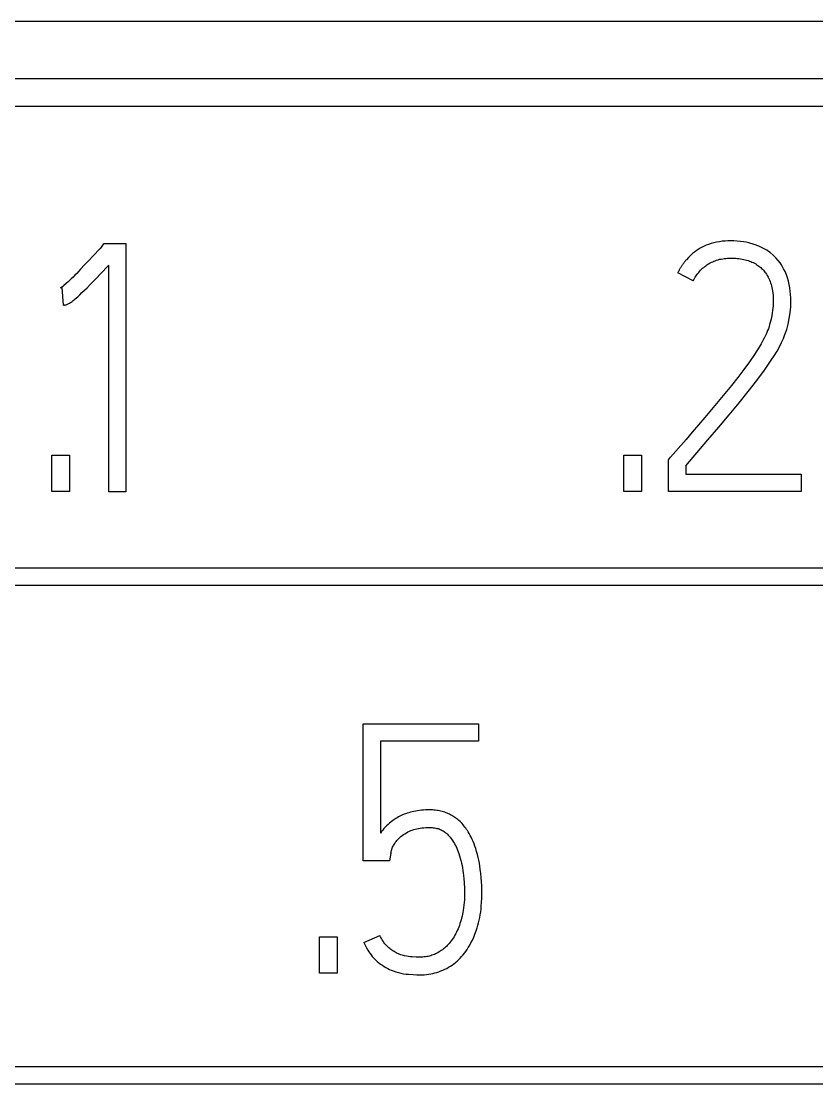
# Model space of a CAD drawing. Extents: x 867151 to 1787449, y -2071112 to -1028603.
# Drawn here: x 871238.51 to 871243.61, y -1032640.6 to -1032633.78 of the extents above; entities that cross this region are included whole.
import ezdxf

# ---------------------------------------------------------------- set-up
doc = ezdxf.new("R2010")
doc.units = 0
doc.header["$LTSCALE"] = 4
doc.header["$MEASUREMENT"] = 0
doc.layers.get('0').update_dxf_attribs({"linetype": 'CONTINUOUS'})
doc.layers.add('20000_FRONT_O', color=7, linetype='CONTINUOUS')

# ---------------------------------------------------------------- blocks, each defined once
blk = doc.blocks.new('A$C36C17930')
at = {"layer": '20000_FRONT_O', "color": 7, "linetype": 'Continuous'}
for p, q in [((9.2911, 73.6484), (37.7111, 73.6484)), ((9.2911, 73.2813), (37.7111, 73.2813)), ((37.0011, 73.1004), (8.0012, 73.1004)), ((25.5833, 72.2038), (25.5699, 72.1888)), ((25.5833, 72.2038), (25.5988, 72.2215)), ((25.5988, 72.2215), (25.7386, 72.2215)), ((25.7386, 72.2215), (25.7386, 70.6282)), ((29.4481, 72.205), (29.4349, 72.1984)), ((29.4616, 72.211), (29.4481, 72.205)), ((29.4754, 72.2163), (29.4616, 72.211)), ((29.4925, 72.222), (29.4754, 72.2163)), ((29.5099, 72.2268), (29.4925, 72.222)), ((29.5276, 72.2308), (29.5099, 72.2268)), ((29.5454, 72.2339), (29.5276, 72.2308)), ((29.5634, 72.2363), (29.5454, 72.2339)), ((29.5815, 72.2379), (29.5634, 72.2363)), ((29.5996, 72.2389), (29.5815, 72.2379)), ((29.6176, 72.2393), (29.5996, 72.2389)), ((29.639, 72.2389), (29.6176, 72.2393)), ((29.6603, 72.2378), (29.639, 72.2389)), ((29.68, 72.236), (29.6603, 72.2378)), ((29.6995, 72.2333), (29.68, 72.236)), ((29.7175, 72.2301), (29.6995, 72.2333)), ((29.7353, 72.2259), (29.7175, 72.2301)), ((29.7679, 72.2163), (29.7353, 72.2259)), ((29.7979, 72.2052), (29.7679, 72.2163)), ((29.8251, 72.1927), (29.7979, 72.2052)), ((25.529, 72.1441), (25.5011, 72.1139)), ((25.5699, 72.1888), (25.529, 72.1441)), ((29.3622, 72.1475), (29.3474, 72.1334)), ((29.3734, 72.1573), (29.3622, 72.1475)), ((29.385, 72.1665), (29.3734, 72.1573)), ((29.397, 72.1753), (29.385, 72.1665)), ((29.4093, 72.1835), (29.397, 72.1753)), ((29.4219, 72.1913), (29.4093, 72.1835)), ((29.4349, 72.1984), (29.4219, 72.1913)), ((29.8497, 72.1787), (29.8251, 72.1927)), ((29.8608, 72.1714), (29.8497, 72.1787)), ((29.8715, 72.1636), (29.8608, 72.1714)), ((29.8906, 72.1472), (29.8715, 72.1636)), ((29.9074, 72.1303), (29.8906, 72.1472)), ((25.4736, 72.0844), (25.4474, 72.0567)), ((25.5011, 72.1139), (25.4736, 72.0844)), ((25.5738, 72.0263), (25.6276, 72.0839)), ((25.6276, 70.6282), (25.6276, 72.0839)), ((29.2956, 72.0664), (29.2937, 72.0631)), ((29.2975, 72.0696), (29.2956, 72.0664)), ((29.2995, 72.0728), (29.2975, 72.0696)), ((29.3016, 72.076), (29.2995, 72.0728)), ((29.3036, 72.0792), (29.3016, 72.076)), ((29.3057, 72.0823), (29.3036, 72.0792)), ((29.3078, 72.0855), (29.3057, 72.0823)), ((29.31, 72.0886), (29.3078, 72.0855)), ((29.3122, 72.0917), (29.31, 72.0886)), ((29.3144, 72.0947), (29.3122, 72.0917)), ((29.3167, 72.0978), (29.3144, 72.0947)), ((29.319, 72.1008), (29.3167, 72.0978)), ((29.3213, 72.1038), (29.319, 72.1008)), ((29.3237, 72.1067), (29.3213, 72.1038)), ((29.3261, 72.1097), (29.3237, 72.1067)), ((29.3285, 72.1126), (29.3261, 72.1097)), ((29.331, 72.1155), (29.3285, 72.1126)), ((29.3335, 72.1183), (29.331, 72.1155)), ((29.3474, 72.1334), (29.3335, 72.1183)), ((29.4381, 72.0632), (29.4446, 72.0689)), ((29.4446, 72.0689), (29.4513, 72.0743)), ((29.4513, 72.0743), (29.4581, 72.0796)), ((29.4581, 72.0796), (29.4651, 72.0845)), ((29.4651, 72.0845), (29.4722, 72.0893)), ((29.4722, 72.0893), (29.4795, 72.0938)), ((29.4795, 72.0938), (29.487, 72.098)), ((29.487, 72.098), (29.4945, 72.1019)), ((29.4945, 72.1019), (29.5023, 72.1056)), ((29.5023, 72.1056), (29.5101, 72.109)), ((29.5101, 72.109), (29.518, 72.112)), ((29.518, 72.112), (29.5276, 72.1153)), ((29.5276, 72.1153), (29.5373, 72.1181)), ((29.5373, 72.1181), (29.5471, 72.1206)), ((29.5471, 72.1206), (29.557, 72.1226)), ((29.557, 72.1226), (29.567, 72.1244)), ((29.567, 72.1244), (29.577, 72.1257)), ((29.577, 72.1257), (29.5872, 72.1268)), ((29.5872, 72.1268), (29.5973, 72.1276)), ((29.5973, 72.1276), (29.6075, 72.1281)), ((29.6075, 72.1281), (29.6176, 72.1283)), ((29.6176, 72.1283), (29.6282, 72.1283)), ((29.6282, 72.1283), (29.6388, 72.128)), ((29.6388, 72.128), (29.6493, 72.1275)), ((29.6493, 72.1275), (29.6598, 72.1266)), ((29.6598, 72.1266), (29.6703, 72.1255)), ((29.6703, 72.1255), (29.6807, 72.124)), ((29.6807, 72.124), (29.691, 72.1222)), ((29.691, 72.1222), (29.7013, 72.1201)), ((29.7013, 72.1201), (29.7116, 72.1177)), ((29.7116, 72.1177), (29.7203, 72.1153)), ((29.7203, 72.1153), (29.729, 72.1127)), ((29.729, 72.1127), (29.7376, 72.1098)), ((29.7376, 72.1098), (29.7461, 72.1066)), ((29.7461, 72.1066), (29.7544, 72.1031)), ((29.7544, 72.1031), (29.7627, 72.0992)), ((29.7627, 72.0992), (29.7707, 72.0951)), ((29.7707, 72.0951), (29.7786, 72.0907)), ((29.7786, 72.0907), (29.7863, 72.0859)), ((29.7863, 72.0859), (29.7927, 72.0816)), ((29.7927, 72.0816), (29.7989, 72.077)), ((29.7989, 72.077), (29.805, 72.0722)), ((29.805, 72.0722), (29.8108, 72.0672)), ((29.8108, 72.0672), (29.8165, 72.0619)), ((29.9222, 72.1136), (29.9074, 72.1303)), ((29.935, 72.0972), (29.9222, 72.1136)), ((29.9431, 72.0854), (29.935, 72.0972)), ((29.9507, 72.0732), (29.9431, 72.0854)), ((29.9577, 72.0606), (29.9507, 72.0732)), ((25.3988, 72.0069), (25.388, 71.9963)), ((25.4106, 72.0187), (25.3988, 72.0069)), ((25.4224, 72.0307), (25.4106, 72.0187)), ((25.4474, 72.0567), (25.4224, 72.0307)), ((25.5275, 71.9779), (25.5507, 72.0021)), ((25.5507, 72.0021), (25.5738, 72.0263)), ((29.2797, 72.0363), (29.2781, 72.0329)), ((29.378, 71.9818), (29.2781, 72.0329)), ((29.2813, 72.0397), (29.2797, 72.0363)), ((29.283, 72.0431), (29.2813, 72.0397)), ((29.2846, 72.0465), (29.283, 72.0431)), ((29.2864, 72.0499), (29.2846, 72.0465)), ((29.2881, 72.0532), (29.2864, 72.0499)), ((29.2899, 72.0565), (29.2881, 72.0532)), ((29.2918, 72.0598), (29.2899, 72.0565)), ((29.2937, 72.0631), (29.2918, 72.0598)), ((29.382, 71.9901), (29.3863, 71.9982)), ((29.3863, 71.9982), (29.391, 72.0062)), ((29.391, 72.0062), (29.3959, 72.014)), ((29.3959, 72.014), (29.4012, 72.0216)), ((29.4012, 72.0216), (29.4067, 72.0291)), ((29.4067, 72.0291), (29.4125, 72.0363)), ((29.4125, 72.0363), (29.4185, 72.0434)), ((29.4185, 72.0434), (29.4248, 72.0502)), ((29.4248, 72.0502), (29.4314, 72.0568)), ((29.4314, 72.0568), (29.4381, 72.0632)), ((29.8165, 72.0619), (29.822, 72.0565)), ((29.822, 72.0565), (29.8273, 72.0509)), ((29.8273, 72.0509), (29.8323, 72.045)), ((29.8323, 72.045), (29.8372, 72.039)), ((29.8372, 72.039), (29.8418, 72.0329)), ((29.8418, 72.0329), (29.8475, 72.0245)), ((29.8475, 72.0245), (29.8529, 72.0158)), ((29.8529, 72.0158), (29.8578, 72.0069)), ((29.8578, 72.0069), (29.8624, 71.9978)), ((29.9672, 72.0415), (29.9577, 72.0606)), ((29.9754, 72.0218), (29.9672, 72.0415)), ((29.9824, 72.0015), (29.9754, 72.0218)), ((29.9882, 71.9807), (29.9824, 72.0015)), ((25.3303, 71.9397), (25.317, 71.9352)), ((25.3217, 71.9384), (25.317, 71.9352)), ((25.3263, 71.9418), (25.3217, 71.9384)), ((25.3331, 71.947), (25.3263, 71.9418)), ((25.3369, 71.8265), (25.3303, 71.9397)), ((25.3396, 71.9525), (25.3331, 71.947)), ((25.3569, 71.9674), (25.3396, 71.9525)), ((25.367, 71.9765), (25.3569, 71.9674)), ((25.377, 71.9858), (25.367, 71.9765)), ((25.388, 71.9963), (25.377, 71.9858)), ((25.4728, 71.9226), (25.4889, 71.9386)), ((25.4889, 71.9386), (25.5083, 71.9582)), ((25.5083, 71.9582), (25.5275, 71.9779)), ((29.378, 71.9818), (29.382, 71.9901)), ((29.8624, 71.9978), (29.8666, 71.9885)), ((29.8666, 71.9885), (29.8704, 71.9791)), ((29.8704, 71.9791), (29.8738, 71.9694)), ((29.8738, 71.9694), (29.8768, 71.9596)), ((29.8768, 71.9596), (29.8795, 71.9497)), ((29.8795, 71.9497), (29.8819, 71.9395)), ((29.8819, 71.9395), (29.8839, 71.9293)), ((29.993, 71.9597), (29.9882, 71.9807)), ((29.9969, 71.9384), (29.993, 71.9597)), ((29.9999, 71.9172), (29.9969, 71.9384)), ((25.4057, 71.8609), (25.4135, 71.8674)), ((25.4135, 71.8674), (25.4212, 71.8741)), ((25.4212, 71.8741), (25.4288, 71.8809)), ((25.4288, 71.8809), (25.4427, 71.8937)), ((25.4427, 71.8937), (25.4565, 71.9068)), ((25.4565, 71.9068), (25.4728, 71.9226)), ((29.8839, 71.9293), (29.8857, 71.919)), ((29.8857, 71.919), (29.8878, 71.9033)), ((29.8878, 71.9033), (29.8894, 71.8875)), ((29.8894, 71.8875), (29.8903, 71.8715)), ((29.8903, 71.8715), (29.8906, 71.8554)), ((30.0021, 71.8959), (29.9999, 71.9172)), ((30.0033, 71.8745), (30.0021, 71.8959)), ((30.0038, 71.8531), (30.0033, 71.8745)), ((25.3369, 71.8265), (25.3402, 71.8266)), ((25.3402, 71.8266), (25.3435, 71.827)), ((25.3435, 71.827), (25.3474, 71.8277)), ((25.3474, 71.8277), (25.3512, 71.8285)), ((25.3512, 71.8285), (25.3558, 71.8296)), ((25.3558, 71.8296), (25.3602, 71.8309)), ((25.3602, 71.8309), (25.3641, 71.8325)), ((25.3641, 71.8325), (25.368, 71.8343)), ((25.368, 71.8343), (25.3717, 71.8362)), ((25.3717, 71.8362), (25.3769, 71.8394)), ((25.3769, 71.8394), (25.3819, 71.8427)), ((25.3819, 71.8427), (25.3869, 71.8462)), ((25.3869, 71.8462), (25.3932, 71.851)), ((25.3932, 71.851), (25.3995, 71.8559)), ((25.3995, 71.8559), (25.4057, 71.8609)), ((29.8884, 71.8071), (29.8867, 71.7912)), ((29.8896, 71.8231), (29.8884, 71.8071)), ((29.8904, 71.8392), (29.8896, 71.8231)), ((29.8906, 71.8554), (29.8904, 71.8392)), ((29.9993, 71.7772), (30.0027, 71.8149)), ((30.0027, 71.8149), (30.0038, 71.8531)), ((29.8753, 71.7298), (29.8718, 71.7157)), ((29.8787, 71.7448), (29.8753, 71.7298)), ((29.8817, 71.7599), (29.8787, 71.7448)), ((29.8844, 71.7755), (29.8817, 71.7599)), ((29.8867, 71.7912), (29.8844, 71.7755)), ((29.9863, 71.704), (29.9938, 71.74)), ((29.9938, 71.74), (29.9993, 71.7772)), ((29.855, 71.6635), (29.8502, 71.6515)), ((29.8595, 71.6756), (29.855, 71.6635)), ((29.8639, 71.6886), (29.8595, 71.6756)), ((29.8679, 71.7017), (29.8639, 71.6886)), ((29.8718, 71.7157), (29.8679, 71.7017)), ((29.9661, 71.6379), (29.977, 71.6699)), ((29.977, 71.6699), (29.9863, 71.704)), ((29.825, 71.6002), (29.8126, 71.5783)), ((29.8354, 71.6198), (29.825, 71.6002)), ((29.845, 71.6397), (29.8354, 71.6198)), ((29.8502, 71.6515), (29.845, 71.6397)), ((29.9445, 71.587), (29.9558, 71.6122)), ((29.9558, 71.6122), (29.9661, 71.6379)), ((29.785, 71.5338), (29.77, 71.5109)), ((29.7996, 71.5569), (29.785, 71.5338)), ((29.8126, 71.5783), (29.7996, 71.5569)), ((29.8973, 71.5019), (29.9153, 71.5319)), ((29.9153, 71.5319), (29.9304, 71.5591)), ((29.9304, 71.5591), (29.9445, 71.587)), ((29.7375, 71.4632), (29.702, 71.4137)), ((29.77, 71.5109), (29.7375, 71.4632)), ((29.8569, 71.4408), (29.8784, 71.4726)), ((29.8784, 71.4726), (29.8973, 71.5019)), ((29.702, 71.4137), (29.6639, 71.3631)), ((29.7857, 71.3429), (29.8349, 71.4094)), ((29.8349, 71.4094), (29.8569, 71.4408)), ((29.6639, 71.3631), (29.6236, 71.3117)), ((29.7308, 71.2728), (29.7857, 71.3429)), ((29.581, 71.2595), (29.5376, 71.2075)), ((29.6236, 71.3117), (29.581, 71.2595)), ((29.6713, 71.1996), (29.7308, 71.2728)), ((29.5376, 71.2075), (29.4947, 71.1564)), ((29.608, 71.1234), (29.6713, 71.1996)), ((29.4947, 71.1564), (29.4523, 71.1064)), ((29.5411, 71.0443), (29.608, 71.1234)), ((29.4108, 71.0577), (29.3705, 71.0107)), ((29.4523, 71.1064), (29.4108, 71.0577)), ((29.4717, 70.9628), (29.5411, 71.0443)), ((29.3705, 71.0107), (29.3314, 70.9655)), ((29.3314, 70.9655), (29.2315, 70.8501)), ((29.401, 70.8795), (29.4717, 70.9628)), ((25.2637, 70.6304), (25.2637, 70.8634)), ((25.2637, 70.8634), (25.3769, 70.8634)), ((25.3769, 70.8634), (25.3769, 70.6304)), ((28.9319, 70.6304), (28.9319, 70.8634)), ((28.9319, 70.8634), (29.0451, 70.8634)), ((29.0451, 70.8634), (29.0451, 70.6304)), ((29.2182, 70.8345), (29.2315, 70.8501)), ((29.3292, 70.7946), (29.401, 70.8795)), ((29.2182, 70.6304), (29.2182, 70.8345)), ((29.3292, 70.7946), (29.3292, 70.7413)), ((29.3292, 70.7413), (30.0704, 70.7413)), ((30.0704, 70.7413), (30.0704, 70.6304)), ((25.3769, 70.6304), (25.2637, 70.6304)), ((25.7386, 70.6282), (25.6276, 70.6282)), ((29.0451, 70.6304), (28.9319, 70.6304)), ((30.0704, 70.6304), (29.2182, 70.6304)), ((15.4721, 70.1404), (34.9931, 70.1404)), ((15.3621, 70.0304), (35.1031, 70.0304)), ((27.2604, 68.2616), (27.2604, 69.1404)), ((27.2604, 69.1404), (27.9993, 69.1404)), ((27.9993, 69.1404), (27.9993, 69.0294)), ((27.3713, 69.0294), (27.3713, 68.4391)), ((27.9993, 69.0294), (27.3713, 69.0294)), ((27.4626, 68.5277), (27.4513, 68.5199)), ((27.4705, 68.5328), (27.4626, 68.5277)), ((27.4785, 68.5377), (27.4705, 68.5328)), ((27.4867, 68.5423), (27.4785, 68.5377)), ((27.4954, 68.547), (27.4867, 68.5423)), ((27.5043, 68.5513), (27.4954, 68.547)), ((27.5132, 68.5554), (27.5043, 68.5513)), ((27.5228, 68.5594), (27.5132, 68.5554)), ((27.5326, 68.5631), (27.5228, 68.5594)), ((27.5424, 68.5665), (27.5326, 68.5631)), ((27.553, 68.5698), (27.5424, 68.5665)), ((27.5636, 68.5729), (27.553, 68.5698)), ((27.5744, 68.5756), (27.5636, 68.5729)), ((27.5859, 68.5782), (27.5744, 68.5756)), ((27.5974, 68.5805), (27.5859, 68.5782)), ((27.609, 68.5824), (27.5974, 68.5805)), ((27.6214, 68.5841), (27.609, 68.5824)), ((27.6339, 68.5854), (27.6214, 68.5841)), ((27.6464, 68.5865), (27.6339, 68.5854)), ((27.6597, 68.5873), (27.6464, 68.5865)), ((27.6731, 68.5877), (27.6597, 68.5873)), ((27.6864, 68.5878), (27.6731, 68.5877)), ((27.6955, 68.5876), (27.6864, 68.5878)), ((27.7046, 68.5872), (27.6955, 68.5876)), ((27.7137, 68.5866), (27.7046, 68.5872)), ((27.7228, 68.5857), (27.7137, 68.5866)), ((27.7319, 68.5846), (27.7228, 68.5857)), ((27.7409, 68.5832), (27.7319, 68.5846)), ((27.7498, 68.5816), (27.7409, 68.5832)), ((27.7587, 68.5797), (27.7498, 68.5816)), ((27.7675, 68.5775), (27.7587, 68.5797)), ((27.7763, 68.575), (27.7675, 68.5775)), ((27.7849, 68.5722), (27.7763, 68.575)), ((27.7924, 68.5695), (27.7849, 68.5722)), ((27.7998, 68.5665), (27.7924, 68.5695)), ((27.8071, 68.5633), (27.7998, 68.5665)), ((27.8143, 68.5599), (27.8071, 68.5633)), ((27.8213, 68.5563), (27.8143, 68.5599)), ((27.8283, 68.5524), (27.8213, 68.5563)), ((27.8352, 68.5484), (27.8283, 68.5524)), ((27.8419, 68.5441), (27.8352, 68.5484)), ((27.8485, 68.5397), (27.8419, 68.5441)), ((27.8549, 68.535), (27.8485, 68.5397)), ((27.8613, 68.5302), (27.8549, 68.535)), ((27.8674, 68.5252), (27.8613, 68.5302)), ((27.8745, 68.519), (27.8674, 68.5252)), ((27.3856, 68.4581), (27.3783, 68.4488)), ((27.3936, 68.4675), (27.3856, 68.4581)), ((27.4019, 68.4766), (27.3936, 68.4675)), ((27.4109, 68.4858), (27.4019, 68.4766)), ((27.4201, 68.4946), (27.4109, 68.4858)), ((27.4301, 68.5034), (27.4201, 68.4946)), ((27.4404, 68.5118), (27.4301, 68.5034)), ((27.4513, 68.5199), (27.4404, 68.5118)), ((27.5577, 68.4513), (27.5665, 68.4551)), ((27.5665, 68.4551), (27.5755, 68.4586)), ((27.5755, 68.4586), (27.5845, 68.4616)), ((27.5845, 68.4616), (27.5937, 68.4643)), ((27.5937, 68.4643), (27.6043, 68.4668)), ((27.6043, 68.4668), (27.615, 68.469)), ((27.615, 68.469), (27.6258, 68.4707)), ((27.6258, 68.4707), (27.6366, 68.4721)), ((27.6366, 68.4721), (27.649, 68.4733)), ((27.649, 68.4733), (27.6615, 68.4742)), ((27.6615, 68.4742), (27.674, 68.4746)), ((27.674, 68.4746), (27.6864, 68.4746)), ((27.6864, 68.4746), (27.6943, 68.4744)), ((27.6943, 68.4744), (27.7022, 68.474)), ((27.7022, 68.474), (27.71, 68.4732)), ((27.71, 68.4732), (27.7178, 68.4722)), ((27.7178, 68.4722), (27.7256, 68.4709)), ((27.7256, 68.4709), (27.7333, 68.4692)), ((27.7333, 68.4692), (27.7403, 68.4673)), ((27.7403, 68.4673), (27.7471, 68.4651)), ((27.7471, 68.4651), (27.7539, 68.4626)), ((27.7539, 68.4626), (27.7605, 68.4597)), ((27.7605, 68.4597), (27.767, 68.4565)), ((27.767, 68.4565), (27.7732, 68.4529)), ((27.7732, 68.4529), (27.7792, 68.4491)), ((27.8814, 68.5127), (27.8745, 68.519)), ((27.888, 68.5061), (27.8814, 68.5127)), ((27.8945, 68.4993), (27.888, 68.5061)), ((27.9007, 68.4923), (27.8945, 68.4993)), ((27.9067, 68.4851), (27.9007, 68.4923)), ((27.9125, 68.4778), (27.9067, 68.4851)), ((27.9182, 68.4702), (27.9125, 68.4778)), ((27.9236, 68.4626), (27.9182, 68.4702)), ((27.9288, 68.4548), (27.9236, 68.4626)), ((27.9339, 68.4469), (27.9288, 68.4548)), ((27.3783, 68.4488), (27.3713, 68.4391)), ((27.4665, 68.3786), (27.4715, 68.3853)), ((27.4715, 68.3853), (27.4768, 68.3918)), ((27.4768, 68.3918), (27.4823, 68.3981)), ((27.4823, 68.3981), (27.4887, 68.4048)), ((27.4887, 68.4048), (27.4955, 68.4112)), ((27.4955, 68.4112), (27.5025, 68.4173)), ((27.5025, 68.4173), (27.5106, 68.4236)), ((27.5106, 68.4236), (27.519, 68.4295)), ((27.519, 68.4295), (27.5276, 68.4351)), ((27.5276, 68.4351), (27.5375, 68.4409)), ((27.5375, 68.4409), (27.5475, 68.4464)), ((27.5475, 68.4464), (27.5577, 68.4513)), ((27.7792, 68.4491), (27.785, 68.4449)), ((27.785, 68.4449), (27.7907, 68.4405)), ((27.7907, 68.4405), (27.7961, 68.4358)), ((27.7961, 68.4358), (27.8013, 68.4309)), ((27.8013, 68.4309), (27.8063, 68.4258)), ((27.8063, 68.4258), (27.8122, 68.4193)), ((27.8122, 68.4193), (27.8179, 68.4125)), ((27.8179, 68.4125), (27.8233, 68.4055)), ((27.8233, 68.4055), (27.8285, 68.3984)), ((27.8285, 68.3984), (27.8335, 68.3911)), ((27.8335, 68.3911), (27.8396, 68.3815)), ((27.9406, 68.4357), (27.9339, 68.4469)), ((27.947, 68.4242), (27.9406, 68.4357)), ((27.9531, 68.4126), (27.947, 68.4242)), ((27.9599, 68.3984), (27.9531, 68.4126)), ((27.9662, 68.384), (27.9599, 68.3984)), ((27.4379, 68.3104), (27.4389, 68.317)), ((27.4389, 68.317), (27.4418, 68.3277)), ((27.4418, 68.3277), (27.4468, 68.3426)), ((27.4468, 68.3426), (27.4491, 68.3486)), ((27.4491, 68.3486), (27.4518, 68.3544)), ((27.4518, 68.3544), (27.4547, 68.3601)), ((27.4547, 68.3601), (27.4583, 68.3665)), ((27.4583, 68.3665), (27.4623, 68.3726)), ((27.4623, 68.3726), (27.4665, 68.3786)), ((27.8396, 68.3815), (27.8455, 68.3718)), ((27.8455, 68.3718), (27.8509, 68.3619)), ((27.8509, 68.3619), (27.8561, 68.3519)), ((27.8561, 68.3519), (27.8611, 68.3412)), ((27.8611, 68.3412), (27.8657, 68.3303)), ((27.8657, 68.3303), (27.87, 68.3193)), ((27.87, 68.3193), (27.874, 68.3082)), ((27.9721, 68.3694), (27.9662, 68.384)), ((27.9775, 68.3547), (27.9721, 68.3694)), ((27.9826, 68.3398), (27.9775, 68.3547)), ((27.9883, 68.3211), (27.9826, 68.3398)), ((27.9935, 68.3022), (27.9883, 68.3211)), ((27.429, 68.2616), (27.2604, 68.2616)), ((27.4379, 68.3104), (27.429, 68.2616)), ((27.874, 68.3082), (27.879, 68.2929)), ((27.879, 68.2929), (27.8835, 68.2775)), ((27.8835, 68.2775), (27.8876, 68.262)), ((27.8876, 68.262), (27.8914, 68.2464)), ((27.9981, 68.2832), (27.9935, 68.3022)), ((28.0022, 68.2641), (27.9981, 68.2832)), ((28.0058, 68.2449), (28.0022, 68.2641)), ((27.8914, 68.2464), (27.8947, 68.2307)), ((27.8947, 68.2307), (27.8976, 68.215)), ((27.8976, 68.215), (27.9001, 68.1992)), ((27.9001, 68.1992), (27.9022, 68.1832)), ((27.9022, 68.1832), (27.9039, 68.1673)), ((28.009, 68.2256), (28.0058, 68.2449)), ((28.0118, 68.2063), (28.009, 68.2256)), ((28.015, 68.1797), (28.0118, 68.2063)), ((27.9039, 68.1673), (27.906, 68.1446)), ((27.906, 68.1446), (27.9076, 68.1218)), ((27.9076, 68.1218), (27.9098, 68.0815)), ((28.0175, 68.1531), (28.015, 68.1797)), ((28.0195, 68.1265), (28.0175, 68.1531)), ((28.0207, 68.0998), (28.0195, 68.1265)), ((27.9098, 68.0815), (27.9104, 68.0639)), ((27.9106, 68.0464), (27.9103, 68.0288)), ((27.9104, 68.0639), (27.9106, 68.0464)), ((28.0214, 68.0731), (28.0207, 68.0998)), ((28.0211, 68.0206), (28.0215, 68.0464)), ((28.0215, 68.0464), (28.0214, 68.0731)), ((27.9069, 67.9768), (27.9048, 67.9597)), ((27.9085, 67.9938), (27.9069, 67.9768)), ((27.9096, 68.0113), (27.9085, 67.9938)), ((27.9103, 68.0288), (27.9096, 68.0113)), ((28.0182, 67.9692), (28.02, 67.9949)), ((28.02, 67.9949), (28.0211, 68.0206)), ((27.8975, 67.9179), (27.8947, 67.9055)), ((27.9, 67.9303), (27.8975, 67.9179)), ((27.9022, 67.9428), (27.9, 67.9303)), ((27.9048, 67.9597), (27.9022, 67.9428)), ((28.0082, 67.8974), (28.0114, 67.9153)), ((28.0114, 67.9153), (28.0141, 67.9332)), ((28.0141, 67.9332), (28.0164, 67.9511)), ((28.0164, 67.9511), (28.0182, 67.9692)), ((27.8773, 67.8464), (27.8732, 67.8355)), ((27.8813, 67.858), (27.8773, 67.8464)), ((27.8851, 67.8696), (27.8813, 67.858)), ((27.8885, 67.8814), (27.8851, 67.8696)), ((27.8917, 67.8932), (27.8885, 67.8814)), ((27.8947, 67.9055), (27.8917, 67.8932)), ((27.9916, 67.8311), (27.9964, 67.8475)), ((27.9964, 67.8475), (28.0008, 67.864)), ((28.0008, 67.864), (28.0047, 67.8807)), ((28.0047, 67.8807), (28.0082, 67.8974)), ((26.9808, 67.5404), (26.9808, 67.7734)), ((26.9808, 67.7734), (27.0939, 67.7734)), ((27.0939, 67.7734), (27.0939, 67.5404)), ((27.2648, 67.7357), (27.3669, 67.7823)), ((27.3717, 67.7725), (27.3669, 67.7823)), ((27.3769, 67.7629), (27.3717, 67.7725)), ((27.8432, 67.774), (27.8373, 67.7645)), ((27.8488, 67.7837), (27.8432, 67.774)), ((27.8541, 67.7935), (27.8488, 67.7837)), ((27.8592, 67.8035), (27.8541, 67.7935)), ((27.8641, 67.814), (27.8592, 67.8035)), ((27.8688, 67.8247), (27.8641, 67.814)), ((27.8732, 67.8355), (27.8688, 67.8247)), ((27.9691, 67.7706), (27.9773, 67.7905)), ((27.9773, 67.7905), (27.9848, 67.8106)), ((27.9848, 67.8106), (27.9916, 67.8311)), ((27.2648, 67.7357), (27.2726, 67.7195)), ((27.2726, 67.7195), (27.281, 67.7035)), ((27.281, 67.7035), (27.2901, 67.6878)), ((27.3824, 67.7534), (27.3769, 67.7629)), ((27.3877, 67.745), (27.3824, 67.7534)), ((27.3934, 67.7369), (27.3877, 67.745)), ((27.3994, 67.729), (27.3934, 67.7369)), ((27.4053, 67.7221), (27.3994, 67.729)), ((27.4115, 67.7154), (27.4053, 67.7221)), ((27.4179, 67.709), (27.4115, 67.7154)), ((27.4243, 67.7033), (27.4179, 67.709)), ((27.4309, 67.6978), (27.4243, 67.7033)), ((27.788, 67.706), (27.7816, 67.7004)), ((27.7941, 67.7117), (27.788, 67.706)), ((27.8001, 67.7176), (27.7941, 67.7117)), ((27.806, 67.7237), (27.8001, 67.7176)), ((27.8116, 67.73), (27.806, 67.7237)), ((27.8185, 67.7383), (27.8116, 67.73)), ((27.8251, 67.7468), (27.8185, 67.7383)), ((27.8314, 67.7556), (27.8251, 67.7468)), ((27.8373, 67.7645), (27.8314, 67.7556)), ((27.9264, 67.6916), (27.9343, 67.7038)), ((27.9343, 67.7038), (27.9418, 67.7162)), ((27.9418, 67.7162), (27.9516, 67.734)), ((27.9516, 67.734), (27.9607, 67.7521)), ((27.9607, 67.7521), (27.9691, 67.7706)), ((27.2901, 67.6878), (27.2966, 67.6775)), ((27.2966, 67.6775), (27.3036, 67.6673)), ((27.3036, 67.6673), (27.3109, 67.6574)), ((27.3109, 67.6574), (27.3186, 67.6479)), ((27.3186, 67.6479), (27.3286, 67.6367)), ((27.3286, 67.6367), (27.3391, 67.626)), ((27.4376, 67.6925), (27.4309, 67.6978)), ((27.4444, 67.6876), (27.4376, 67.6925)), ((27.4513, 67.6829), (27.4444, 67.6876)), ((27.4584, 67.6785), (27.4513, 67.6829)), ((27.4655, 67.6743), (27.4584, 67.6785)), ((27.4727, 67.6705), (27.4655, 67.6743)), ((27.4801, 67.6669), (27.4727, 67.6705)), ((27.4875, 67.6636), (27.4801, 67.6669)), ((27.495, 67.6605), (27.4875, 67.6636)), ((27.5026, 67.6578), (27.495, 67.6605)), ((27.5103, 67.6553), (27.5026, 67.6578)), ((27.5181, 67.653), (27.5103, 67.6553)), ((27.5259, 67.6511), (27.5181, 67.653)), ((27.5379, 67.6487), (27.5259, 67.6511)), ((27.55, 67.6469), (27.5379, 67.6487)), ((27.5622, 67.6455), (27.55, 67.6469)), ((27.5745, 67.6444), (27.5622, 67.6455)), ((27.5993, 67.643), (27.5745, 67.6444)), ((27.6118, 67.6426), (27.5993, 67.643)), ((27.6243, 67.6425), (27.6118, 67.6426)), ((27.6332, 67.6427), (27.6243, 67.6425)), ((27.6421, 67.6431), (27.6332, 67.6427)), ((27.6509, 67.6438), (27.6421, 67.6431)), ((27.6598, 67.6448), (27.6509, 67.6438)), ((27.6686, 67.6462), (27.6598, 67.6448)), ((27.6769, 67.6478), (27.6686, 67.6462)), ((27.6852, 67.6497), (27.6769, 67.6478)), ((27.6935, 67.6519), (27.6852, 67.6497)), ((27.7016, 67.6544), (27.6935, 67.6519)), ((27.7096, 67.6573), (27.7016, 67.6544)), ((27.7175, 67.6604), (27.7096, 67.6573)), ((27.7252, 67.6638), (27.7175, 67.6604)), ((27.7327, 67.6675), (27.7252, 67.6638)), ((27.7402, 67.6715), (27.7327, 67.6675)), ((27.7475, 67.6758), (27.7402, 67.6715)), ((27.7546, 67.6802), (27.7475, 67.6758)), ((27.7616, 67.685), (27.7546, 67.6802)), ((27.7684, 67.6899), (27.7616, 67.685)), ((27.7751, 67.6951), (27.7684, 67.6899)), ((27.7816, 67.7004), (27.7751, 67.6951)), ((27.8724, 67.6264), (27.8822, 67.6363)), ((27.8822, 67.6363), (27.8917, 67.6465)), ((27.8917, 67.6465), (27.9008, 67.6571)), ((27.9008, 67.6571), (27.9095, 67.668)), ((27.9095, 67.668), (27.9181, 67.6796)), ((27.9181, 67.6796), (27.9264, 67.6916)), ((27.3391, 67.626), (27.3502, 67.6158)), ((27.3502, 67.6158), (27.3611, 67.6069)), ((27.3611, 67.6069), (27.3723, 67.5984)), ((27.3723, 67.5984), (27.3838, 67.5903)), ((27.3838, 67.5903), (27.3949, 67.5831)), ((27.3949, 67.5831), (27.4062, 67.5763)), ((27.4062, 67.5763), (27.4178, 67.57)), ((27.4178, 67.57), (27.4291, 67.5645)), ((27.7841, 67.5648), (27.7961, 67.5709)), ((27.7961, 67.5709), (27.8079, 67.5775)), ((27.8079, 67.5775), (27.8194, 67.5845)), ((27.8194, 67.5845), (27.8306, 67.592)), ((27.8306, 67.592), (27.8415, 67.6)), ((27.8415, 67.6), (27.8521, 67.6084)), ((27.8521, 67.6084), (27.8624, 67.6172)), ((27.8624, 67.6172), (27.8724, 67.6264)), ((27.0939, 67.5404), (26.9808, 67.5404)), ((27.4291, 67.5645), (27.4406, 67.5594)), ((27.4406, 67.5594), (27.4523, 67.5548)), ((27.4523, 67.5548), (27.4693, 67.549)), ((27.4693, 67.549), (27.4865, 67.544)), ((27.4865, 67.544), (27.5028, 67.5399)), ((27.5028, 67.5399), (27.5194, 67.5366)), ((27.5194, 67.5366), (27.5352, 67.5343)), ((27.5352, 67.5343), (27.5511, 67.5326)), ((27.5511, 67.5326), (27.5799, 67.5308)), ((27.5799, 67.5308), (27.6043, 67.5297)), ((27.6043, 67.5297), (27.6243, 67.5293)), ((27.6243, 67.5293), (27.6384, 67.5295)), ((27.6384, 67.5295), (27.6525, 67.5303)), ((27.6525, 67.5303), (27.6665, 67.5315)), ((27.6665, 67.5315), (27.6805, 67.5332)), ((27.6805, 67.5332), (27.694, 67.5354)), ((27.694, 67.5354), (27.7074, 67.5381)), ((27.7074, 67.5381), (27.7206, 67.5413)), ((27.7206, 67.5413), (27.7338, 67.5451)), ((27.7338, 67.5451), (27.7466, 67.5493)), ((27.7466, 67.5493), (27.7593, 67.554)), ((27.7593, 67.554), (27.7718, 67.5591)), ((27.7718, 67.5591), (27.7841, 67.5648)), ((17.3731, 66.9404), (36.9011, 66.9404)), ((17.2631, 66.8304), (37.0111, 66.8304))]:
    blk.add_line(p, q, dxfattribs=at)

msp = doc.modelspace()

# ---------------------------------------------------------------- block references
at = {"color": 0, "linetype": 'ByBlock', "ltscale": 25}
msp.add_blockref('A$C36C17930', (871213.445, -1032707.432), dxfattribs=at)

doc.saveas('drawing.dxf')
